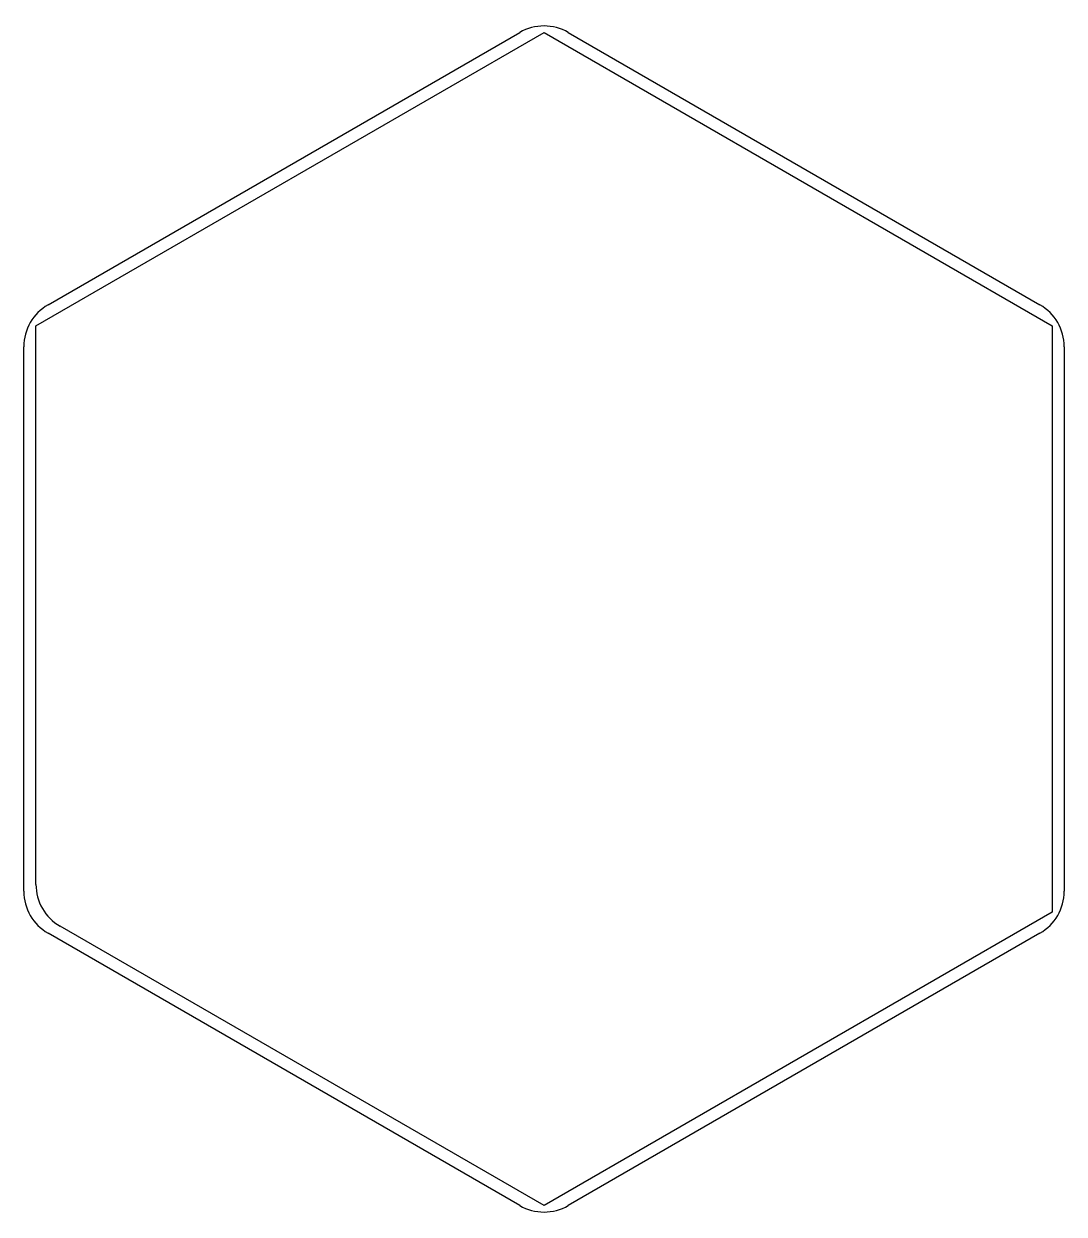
# Model space of a CAD drawing. Extents: x 0.5 to 43.5, y 2.4 to 51.6.
import ezdxf

# ---------------------------------------------------------------- set-up
doc = ezdxf.new("R2010")
doc.units = 0
doc.layers.get('0').update_dxf_attribs({"linetype": 'continuous'})

# ---------------------------------------------------------------- blocks, each defined once
blk = doc.blocks.new('FILLET')
at = {"color": 0}
for p, q in [((1, 39.124), (22, 51.249)), ((1.5, 39.99), (21, 51.249)), ((22, 51.249), (43, 39.124)), ((23, 51.249), (42.5, 39.99)), ((1, 16.03), (1, 39.124)), ((43, 39.124), (43, 14.876)), ((0.5, 15.742), (0.5, 38.258)), ((43.5, 38.258), (43.5, 15.742)), ((43, 14.876), (22, 2.751)), ((22, 2.751), (2, 14.298)), ((21, 2.751), (1.5, 14.01)), ((42.5, 14.01), (23, 2.751))]:
    blk.add_line(p, q, dxfattribs=at)
for centre, start, end in [((22, 49.517), 60, 120), ((2.5, 38.258), 120, 180), ((41.5, 38.258), 0, 60), ((3, 16.03), -180, -120), ((2.5, 15.742), 180, -120), ((41.5, 15.742), -60, 0), ((22, 4.483), -120, -60)]:
    blk.add_arc(centre, 2, start, end, dxfattribs=at)

msp = doc.modelspace()

# ---------------------------------------------------------------- block references
at = {"color": 0}
msp.add_blockref('FILLET', (0, 0), dxfattribs=at)

doc.saveas('drawing.dxf')
